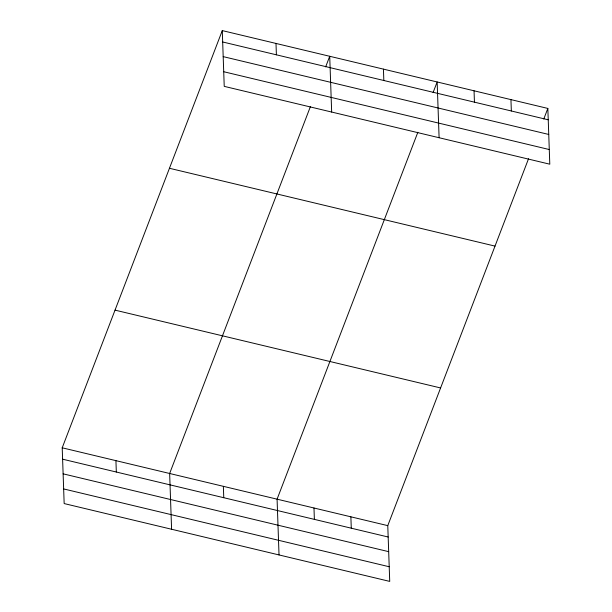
<?xml version="1.0" encoding="UTF-8"?>
<svg xmlns="http://www.w3.org/2000/svg" width="612" height="612" viewBox="0 0 612 612"><rect width="100%" height="100%" fill="white"/><g stroke="black" fill="none" stroke-linecap="round" stroke-linejoin="round"><path stroke-width="0.92" d="M528.538 158.73L387.771 525.639L389.722 581.4L64.161 503.569L62.21 447.808L222.278 30.6L547.839 108.431L549.79 164.192L224.229 86.361L222.278 30.6M310.414 106.587L169.646 473.489L171.59 529.258M325.653 66.876L329.715 56.281L331.666 112.05M417.851 132.269L277.083 499.178L279.026 554.939M433.089 92.557L437.152 81.97L439.102 137.731M543.777 119.019L547.839 108.431M222.676 41.976L548.237 119.807M223.189 56.625L548.75 134.456M223.717 71.719L549.278 149.542M169.455 168.277L495.016 246.108M115.033 310.131L440.594 387.954M62.21 447.808L387.771 525.639M62.608 459.184L388.169 537.015M63.12 473.833L388.681 551.657M63.648 488.927L389.209 566.75M510.943 99.611L511.341 110.986M474.048 90.79L474.445 102.166M383.433 69.125L383.831 80.501M350.875 516.819L351.273 528.194M313.979 507.998L314.377 519.374M275.997 43.444L276.394 54.82M223.365 486.333L223.763 497.709M115.928 460.652L116.326 472.028"/></g></svg>
